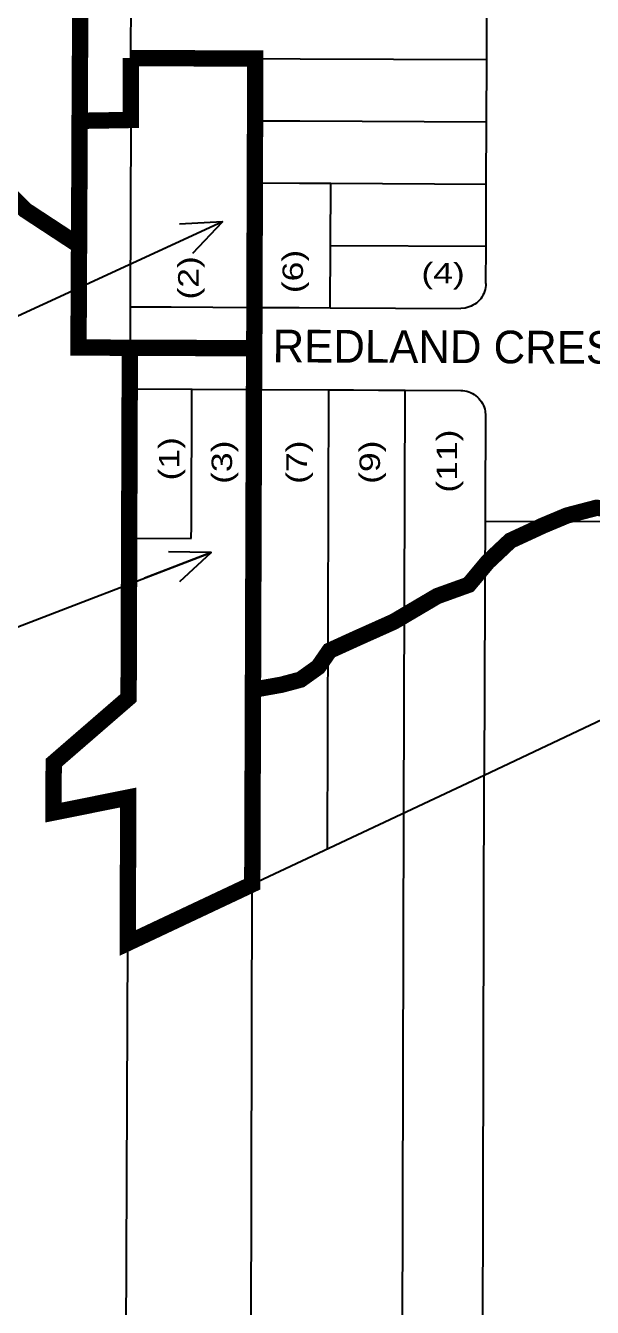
# Model space of a CAD drawing. Header units: millimetres. Extents: x 1745962 to 1749233, y 4525379 to 4529927.
# Drawn here: x 1746843.2 to 1746981.9, y 4526335.1 to 4526648.9 of the extents above; entities that cross this region are included whole.
import ezdxf

# ---------------------------------------------------------------- set-up
doc = ezdxf.new("R2010")
doc.units = ezdxf.units.MM
doc.header["$LTSCALE"] = 10
doc.header["$MEASUREMENT"] = 0
for name, color, linetype in [('AROLL_ADDRESS', 44, 'Continuous'), ('AROLL_LOTS', 8, 'Continuous'), ('AROLL_ROADS', 7, 'Continuous'), ('CONSENT_AROLL', 8, 'Continuous'), ('ZONING_STANDARDS', 140, 'Continuous'), ('ZONING_ZONES', 140, 'Continuous')]:
    doc.layers.add(name, color=color, linetype=linetype)
doc.styles.add('Univers Condensed', font='UNVR57W.TTF')
doc.styles.add('Univers Light Condensed', font='unvr47a.ttf')

# ---------------------------------------------------------------- blocks, each defined once
blk = doc.blocks.new('ARROW-1')
blk.add_line((0, 0), (1.75, 0))
blk.add_lwpolyline([(0.972, 0.389), (0, 0), (0.972, -0.389)])

msp = doc.modelspace()

# ---------------------------------------------------------------- linework, layer by layer
at = {"layer": 'AROLL_LOTS'}
for p, q in [((1746869.02, 4526640.93), (1746869.07, 4526656.16)), ((1746956.08, 4526640.59), (1746956.13, 4526655.83)), ((1746869.02, 4526640.93), (1746868.96, 4526625.77)), ((1746869.02, 4526640.93), (1746879.08, 4526640.89)), ((1746879.08, 4526640.89), (1746899.44, 4526640.79)), ((1746899.44, 4526640.79), (1746899.39, 4526625.56)), ((1746899.44, 4526640.79), (1746910.4, 4526640.75)), ((1746910.4, 4526640.75), (1746956.08, 4526640.59)), ((1746956.03, 4526625.33), (1746956.08, 4526640.59)), ((1746868.96, 4526625.77), (1746868.79, 4526580.05)), ((1746899.39, 4526625.56), (1746899.34, 4526610.34)), ((1746899.39, 4526625.56), (1746910.36, 4526625.52)), ((1746910.36, 4526625.52), (1746956.03, 4526625.33)), ((1746955.98, 4526610.09), (1746956.03, 4526625.33)), ((1746899.34, 4526610.34), (1746899.24, 4526579.89)), ((1746899.34, 4526610.34), (1746910.3, 4526610.29)), ((1746910.3, 4526610.29), (1746917.91, 4526610.26)), ((1746917.86, 4526595.03), (1746917.91, 4526610.26)), ((1746917.91, 4526610.26), (1746955.98, 4526610.09)), ((1746955.93, 4526594.84), (1746955.98, 4526610.09)), ((1746917.81, 4526579.8), (1746917.86, 4526595.03)), ((1746917.86, 4526595.03), (1746955.93, 4526594.84)), ((1746955.89, 4526585.72), (1746955.93, 4526594.84)), ((1746868.79, 4526580.05), (1746868.71, 4526559.94)), ((1746868.79, 4526580.05), (1746878.86, 4526580)), ((1746878.86, 4526580), (1746899.24, 4526579.89)), ((1746899.24, 4526579.89), (1746910.19, 4526579.84)), ((1746910.19, 4526579.84), (1746917.81, 4526579.8)), ((1746917.81, 4526579.8), (1746949.77, 4526579.65)), ((1746868.6, 4526526.41), (1746868.71, 4526559.94)), ((1746868.71, 4526559.94), (1746883.98, 4526559.86)), ((1746883.98, 4526559.86), (1746899.13, 4526559.78)), ((1746899.13, 4526559.78), (1746898.71, 4526438.65)), ((1746899.13, 4526559.78), (1746917.41, 4526559.7)), ((1746917.41, 4526559.7), (1746923.51, 4526559.66)), ((1746923.51, 4526559.66), (1746929.6, 4526559.63)), ((1746929.6, 4526559.63), (1746936.12, 4526559.6)), ((1746935.83, 4526456.14), (1746936.12, 4526559.6)), ((1746936.12, 4526559.6), (1746949.72, 4526559.53)), ((1746955.79, 4526553.41), (1746955.48, 4526465.39)), ((1746986.1, 4526527.36), (1746955.7, 4526527.46)), ((1746868.44, 4526484.29), (1746868.6, 4526526.41)), ((1746868.44, 4526484.29), (1746850.11, 4526468.41)), ((1746955.48, 4526465.39), (1746985.94, 4526479.82)), ((1746850.11, 4526468.41), (1746850.06, 4526456.21)), ((1746955.09, 4526304.28), (1746955.48, 4526465.39)), ((1746850.06, 4526456.21), (1746868.35, 4526459.89)), ((1746868.23, 4526424.28), (1746868.35, 4526459.89)), ((1746935.38, 4526291.06), (1746935.83, 4526456.14)), ((1746868.23, 4526424.28), (1746898.71, 4526438.65)), ((1746898.31, 4526266.19), (1746898.71, 4526438.65)), ((1746867.57, 4526245.57), (1746868.23, 4526424.28))]:
    msp.add_line(p, q, dxfattribs=at)
for points in [[(1746955.89, 4526585.72), (1746955.87, 4526585.22), (1746955.81, 4526584.72), (1746955.7, 4526584.23), (1746955.56, 4526583.75), (1746955.38, 4526583.29), (1746955.17, 4526582.84), (1746954.91, 4526582.41), (1746954.61, 4526582.01), (1746954.29, 4526581.62), (1746953.94, 4526581.26), (1746953.56, 4526580.94), (1746953.15, 4526580.65), (1746952.73, 4526580.39), (1746952.27, 4526580.17), (1746951.82, 4526579.99), (1746951.33, 4526579.84), (1746950.85, 4526579.73), (1746949.77, 4526579.65)], [(1746949.72, 4526559.53), (1746950.21, 4526559.51), (1746950.72, 4526559.44), (1746951.2, 4526559.34), (1746951.68, 4526559.19), (1746952.14, 4526559.02), (1746952.6, 4526558.79), (1746953.02, 4526558.53), (1746953.43, 4526558.24), (1746953.81, 4526557.92), (1746954.17, 4526557.57), (1746954.49, 4526557.19), (1746954.78, 4526556.78), (1746955.03, 4526556.35), (1746955.26, 4526555.9), (1746955.44, 4526555.44), (1746955.59, 4526554.96), (1746955.7, 4526554.47), (1746955.79, 4526553.41)]]:
    msp.add_lwpolyline(points, dxfattribs=at)
at = {"layer": 'CONSENT_AROLL'}
for p, q in [((1746883.84, 4526526.36), (1746883.95, 4526559.88)), ((1746917.1, 4526447.31), (1746917.41, 4526559.65)), ((1746868.52, 4526523.37), (1746883.79, 4526523.29)), ((1746898.71, 4526438.65), (1746955.48, 4526465.39))]:
    msp.add_line(p, q, dxfattribs=at)
msp.add_lwpolyline([(1746883.79, 4526523.29), (1746883.84, 4526526.36)], dxfattribs=at)
at = {"layer": 'ZONING_STANDARDS'}
for p, q in [((1746891.39, 4526600.79), (1746315.87, 4526335.63)), ((1746315.87, 4526299.7), (1746888.64, 4526519.88))]:
    msp.add_line(p, q, dxfattribs=at)
at = {"layer": 'ZONING_ZONES', "const_width": 4}
for points in [[(1746856.46, 4526625.56), (1746859.23, 4527133.26), (1746864.46, 4527779.97)], [(1746869.02, 4526640.93), (1746899.44, 4526640.79), (1746899.2, 4526569.89)], [(1746868.77, 4526570), (1746899.16, 4526569.89), (1746899.13, 4526559.78)], [(1746991.5, 4526530.49), (1746982.85, 4526530.79), (1746975.76, 4526528.94), (1746969.89, 4526526.48), (1746961.87, 4526522.77), (1746956.31, 4526517.53), (1746951.68, 4526511.98), (1746943.97, 4526509.2), (1746933.36, 4526502.94), (1746924.41, 4526498.93), (1746917.62, 4526495.84), (1746914.84, 4526491.83), (1746910.52, 4526488.75), (1746905.89, 4526487.51), (1746898.77, 4526486.24)]]:
    msp.add_lwpolyline(points, dxfattribs=at)
at = {"layer": 'ZONING_ZONES'}
for points in [[(1746820.14, 4526662.85, 4, 4, 0), (1746822.33, 4526646.97, 4, 4, 0), (1746822.88, 4526635.47, 4, 4, 0), (1746825.07, 4526625.61, 4, 4, 0), (1746827.81, 4526619.59, 4, 4, 0), (1746835.48, 4526611.37, 4, 4, 0), (1746843.16, 4526603.7, 4, 4, 0), (1746856.31, 4526595.07, 0, 0, 0)], [(1746899.13, 4526559.78, 4, 4, 0), (1746898.71, 4526438.65, 4, 4, 0), (1746868.23, 4526424.28, 4, 4, 0), (1746868.35, 4526459.89, 4, 4, 0), (1746850.06, 4526456.21, 4, 4, 0), (1746850.11, 4526468.41, 4, 4, 0), (1746868.44, 4526484.29, 4, 4, 0), (1746868.71, 4526559.94, 4, 4, 0), (1746868.77, 4526570, 4, 4, 0), (1746856.18, 4526570.06, 4, 4, 0), (1746856.44, 4526620.08, 4, 4, 0), (1746856.46, 4526625.56, 4, 4, 0), (1746868.96, 4526625.77, 4, 4, 0), (1746869.02, 4526640.93, 0, 0, 0)]]:
    msp.add_lwpolyline(points, format="xyseb", dxfattribs=at)

# ---------------------------------------------------------------- block references
at = {"layer": 'ZONING_STANDARDS', "xscale": 10, "yscale": 10, "zscale": 10}
for p, rotation in [((1746891.39, 4526600.79), 204.7373987621373), ((1746888.64, 4526519.88), 201.0279501616485)]:
    msp.add_blockref('ARROW-1', p, dxfattribs=dict(at, rotation=rotation))

# ---------------------------------------------------------------- texts
at = {"layer": 'AROLL_ADDRESS', "style": 'Univers Light Condensed', "width": 1.3}
for s, rotation, p in [('(6)', 90, (1746911.12, 4526583.36)), ('(2)', 90, (1746885.56, 4526581.8)), ('(4)', 359.73, (1746940.09, 4526585.79)), ('(11)', 90, (1746948.83, 4526534.52)), ('(1)', 90, (1746880.86, 4526537.5)), ('(3)', 90, (1746893.76, 4526536.67)), ('(7)', 90, (1746912.07, 4526536.67)), ('(9)', 90, (1746929.96, 4526536.67))]:
    msp.add_text(s, height=5, rotation=rotation, dxfattribs=at).set_placement(p)
at = {"layer": 'AROLL_ROADS', "style": 'Univers Condensed'}
msp.add_text('REDLAND CRES.', height=8, rotation=359.75, dxfattribs=at).set_placement((1746903.67, 4526566.44))

doc.saveas('drawing.dxf')
